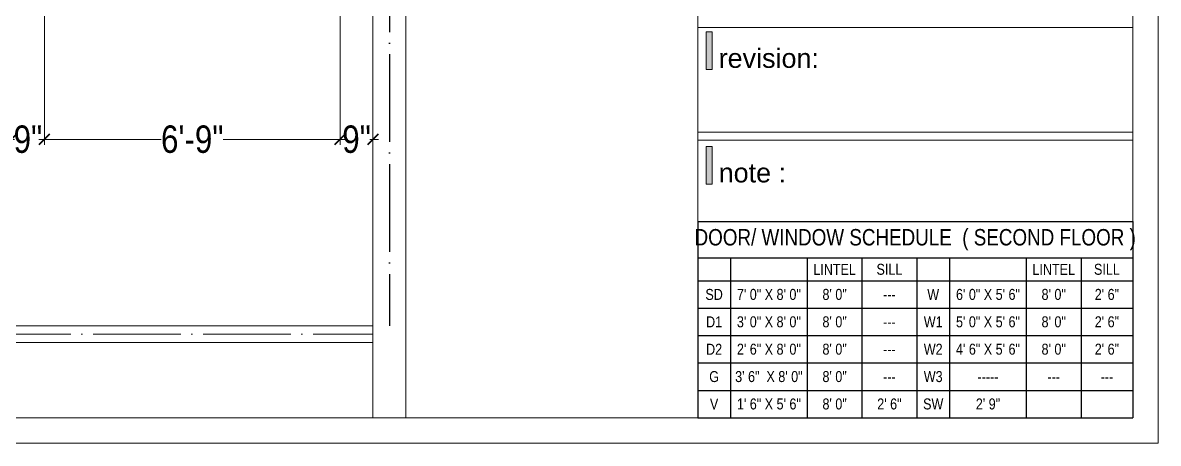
# Model space of a CAD drawing. Header units: millimetres. Extents: x 56222 to 162971, y -175692 to -121287.
# Drawn here: x 159646.5 to 159957.4, y -175332.2 to -175217 of the extents above; entities that cross this region are included whole.
import ezdxf

# ---------------------------------------------------------------- set-up
doc = ezdxf.new("R2010")
doc.units = ezdxf.units.MM
doc.header["$MEASUREMENT"] = 0
doc.header["$PDMODE"] = 35
doc.linetypes.add('ACAD_ISO04W100', pattern=[30, 24, -3, 0, -3])
doc.layers.get('Defpoints').update_dxf_attribs({"color": 220})
for name, color, linetype, lineweight in [('GROUND FLOOR', 7, 'Continuous', 9), ('X_PLOT', 1, 'Continuous', 9), ('X_SHEET', 7, 'Continuous', 9), ('XX~SLAB ( BEAM )~ ( DIM )', 7, 'Continuous', 9)]:
    doc.layers.add(name, color=color, linetype=linetype, lineweight=lineweight)
doc.styles.add("Cn_BT_0'-0", font='swissc.ttf')
doc.styles.add('Cn_BT_7½', font='swissc.ttf', dxfattribs={"height": 7.5})
doc.styles.get("Standard").update_dxf_attribs({"font": 'arial.ttf', "height": 6})
doc.dimstyles.new('Cn_BT_7½', dxfattribs={"dimtxt": 9, "dimasz": 3, "dimexe": 1.5, "dimexo": 0, "dimgap": 0.09, "dimtad": 0, "dimdec": 3, "dimzin": 3, "dimdsep": 46, "dimlunit": 4, "dimtxsty": 'Cn_BT_7½', "dimblk": 'ARCHTICK', "dimcen": 0.09, "dimdle": 1.5, "dimclrd": 251, "dimclre": 251, "dimclrt": 14, "dimadec": 0, "dimazin": 0, "dimtfac": 0.75, "dimtdec": 3, "dimtofl": 0, "dimtmove": 0, "dimatfit": 3, "dimfxl": 0, "dimtolj": 1, "dimtzin": 0, "dimlwd": 15, "dimlwe": 15, "dimarcsym": 0})

# ---------------------------------------------------------------- blocks, each defined once
blk = doc.blocks.new('*T275')
at = {"layer": 'X_SHEET', "color": 0, "lineweight": -2}
for p, q in [((0, 0), (9, 0)), ((0, 0), (0, -9.99)), ((9, 0), (30, 0)), ((30, 0), (45, 0)), ((45, 0), (60, 0)), ((60, 0), (69, 0)), ((69, 0), (90, 0)), ((90, 0), (105, 0)), ((105, 0), (119.14, 0)), ((119.14, 0), (119.14, -9.99)), ((0, -9.99), (9, -9.99)), ((0, -9.99), (0, -16.24)), ((9, -9.99), (30, -9.99)), ((9, -9.99), (9, -16.24)), ((30, -9.99), (45, -9.99)), ((30, -9.99), (30, -16.24)), ((45, -9.99), (60, -9.99)), ((45, -9.99), (45, -16.24)), ((60, -9.99), (69, -9.99)), ((60, -9.99), (60, -16.24)), ((69, -9.99), (90, -9.99)), ((69, -9.99), (69, -16.24)), ((90, -9.99), (105, -9.99)), ((90, -9.99), (90, -16.24)), ((105, -9.99), (119.14, -9.99)), ((105, -9.99), (105, -16.24)), ((119.14, -9.99), (119.14, -16.24)), ((0, -16.24), (9, -16.24)), ((0, -16.24), (0, -23.74)), ((9, -16.24), (30, -16.24)), ((9, -16.24), (9, -23.74)), ((30, -16.24), (45, -16.24)), ((30, -16.24), (30, -23.74)), ((45, -16.24), (60, -16.24)), ((45, -16.24), (45, -23.74)), ((60, -16.24), (69, -16.24)), ((60, -16.24), (60, -23.74)), ((69, -16.24), (90, -16.24)), ((69, -16.24), (69, -23.74)), ((90, -16.24), (105, -16.24)), ((90, -16.24), (90, -23.74)), ((105, -16.24), (119.14, -16.24)), ((105, -16.24), (105, -23.74)), ((119.14, -16.24), (119.14, -23.74)), ((0, -23.74), (9, -23.74)), ((0, -23.74), (0, -31.24)), ((9, -23.74), (30, -23.74)), ((9, -23.74), (9, -31.24)), ((30, -23.74), (45, -23.74)), ((30, -23.74), (30, -31.24)), ((45, -23.74), (60, -23.74)), ((45, -23.74), (45, -31.24)), ((60, -23.74), (69, -23.74)), ((60, -23.74), (60, -31.24)), ((69, -23.74), (90, -23.74)), ((69, -23.74), (69, -31.24)), ((90, -23.74), (105, -23.74)), ((90, -23.74), (90, -31.24)), ((105, -23.74), (119.14, -23.74)), ((105, -23.74), (105, -31.24)), ((119.14, -23.74), (119.14, -31.24)), ((0, -31.24), (9, -31.24)), ((0, -31.24), (0, -38.74)), ((9, -31.24), (30, -31.24)), ((9, -31.24), (9, -38.74)), ((30, -31.24), (45, -31.24)), ((30, -31.24), (30, -38.74)), ((45, -31.24), (60, -31.24)), ((45, -31.24), (45, -38.74)), ((60, -31.24), (69, -31.24)), ((60, -31.24), (60, -38.74)), ((69, -31.24), (90, -31.24)), ((69, -31.24), (69, -38.74)), ((90, -31.24), (105, -31.24)), ((90, -31.24), (90, -38.74)), ((105, -31.24), (119.14, -31.24)), ((105, -31.24), (105, -38.74)), ((119.14, -31.24), (119.14, -38.74)), ((0, -38.74), (9, -38.74)), ((0, -38.74), (0, -46.24)), ((9, -38.74), (30, -38.74)), ((9, -38.74), (9, -46.24)), ((30, -38.74), (45, -38.74)), ((30, -38.74), (30, -46.24)), ((45, -38.74), (60, -38.74)), ((45, -38.74), (45, -46.24)), ((60, -38.74), (69, -38.74)), ((60, -38.74), (60, -46.24)), ((69, -38.74), (90, -38.74)), ((69, -38.74), (69, -46.24)), ((90, -38.74), (105, -38.74)), ((90, -38.74), (90, -46.24)), ((105, -38.74), (119.14, -38.74)), ((105, -38.74), (105, -46.24)), ((119.14, -38.74), (119.14, -46.24)), ((0, -46.24), (9, -46.24)), ((0, -46.24), (0, -53.74)), ((9, -46.24), (30, -46.24)), ((9, -46.24), (9, -53.74)), ((30, -46.24), (45, -46.24)), ((30, -46.24), (30, -53.74)), ((45, -46.24), (60, -46.24)), ((45, -46.24), (45, -53.74)), ((60, -46.24), (69, -46.24)), ((60, -46.24), (60, -53.74)), ((69, -46.24), (90, -46.24)), ((69, -46.24), (69, -53.74)), ((90, -46.24), (105, -46.24)), ((90, -46.24), (90, -53.74)), ((105, -46.24), (119.14, -46.24)), ((105, -46.24), (105, -53.74)), ((119.14, -46.24), (119.14, -53.74)), ((0, -53.74), (9, -53.74)), ((9, -53.74), (30, -53.74)), ((30, -53.74), (45, -53.74)), ((45, -53.74), (60, -53.74)), ((60, -53.74), (69, -53.74)), ((69, -53.74), (90, -53.74)), ((90, -53.74), (105, -53.74)), ((105, -53.74), (119.14, -53.74))]:
    blk.add_line(p, q, dxfattribs=at)
at = {"layer": 'X_SHEET', "color": 0, "insert": (59.57, -4.99), "char_height": 4.5, "width": 118.3106, "attachment_point": 5, "style": "Cn_BT_0'-0"}
blk.add_mtext('DOOR/ WINDOW SCHEDULE  ( SECOND FLOOR )', dxfattribs=at)
at = {"layer": 'X_SHEET', "char_height": 3, "attachment_point": 5, "style": "Cn_BT_0'-0"}
for s, insert, width in [('LINTEL', (37.5, -13.11), 14.17), ('SILL', (52.5, -13.11), 14.17), ('LINTEL', (97.5, -13.11), 14.17), ('SILL', (112.07, -13.11), 13.3106), ('SD', (4.5, -19.99), 8.17), ('7\' 0" X 8\' 0"', (19.5, -19.99), 20.17), ('8\' 0"', (37.5, -19.99), 14.17), ('W', (64.5, -19.99), 8.17), ('6\' 0" X 5\' 6"', (79.5, -19.99), 20.17), ('8\' 0"', (97.5, -19.99), 14.17), ('2\' 6"', (112.07, -19.99), 13.3106), ('---', (52.5, -19.99), 14.17), ('D1', (4.5, -27.49), 8.17), ('3\' 0" X 8\' 0"', (19.5, -27.49), 20.17), ('8\' 0"', (37.5, -27.49), 14.17), ('---', (52.5, -27.49), 14.17), ('W1', (64.5, -27.49), 8.17), ('5\' 0" X 5\' 6"', (79.5, -27.49), 20.17), ('8\' 0"', (97.5, -27.49), 14.17), ('2\' 6"', (112.07, -27.49), 13.3106), ('D2', (4.5, -34.99), 8.17), ('2\' 6" X 8\' 0"', (19.5, -34.99), 20.17), ('8\' 0"', (37.5, -34.99), 14.17), ('W2', (64.5, -34.99), 8.17), ('4\' 6" X 5\' 6"', (79.5, -34.99), 20.17), ('8\' 0"', (97.5, -34.99), 14.17), ('2\' 6"', (112.07, -34.99), 13.3106), ('---', (52.5, -34.99), 14.17), ('G', (4.5, -42.49), 8.17), ('3\' 6"  X 8\' 0"', (19.5, -42.49), 20.17), ('8\' 0"', (37.5, -42.49), 14.17), ('---', (52.5, -42.49), 14.17), ('W3', (64.5, -42.49), 8.17), ('-----', (79.5, -42.49), 20.17), ('---', (97.5, -42.49), 14.17), ('---', (112.07, -42.49), 13.3106), ('V', (4.5, -49.99), 8.17), ('1\' 6" X 5\' 6"', (19.5, -49.99), 20.17), ('8\' 0"', (37.5, -49.99), 14.17), ('2\' 6"', (52.5, -49.99), 14.17), ('SW', (64.5, -49.99), 8.17), ('2\' 9"', (79.5, -49.99), 20.17)]:
    blk.add_mtext(s, dxfattribs=dict(at, insert=insert, width=width))
blk = doc.blocks.new('_ArchTick')
at = {"color": 0, "linetype": 'ByBlock', "const_width": 0.15}
blk.add_lwpolyline([(-0.5, -0.5), (0.5, 0.5)], dxfattribs=at)
blk = doc.blocks.new('*D289')
at = {"layer": 'Defpoints', "color": 0, "transparency": 16777216}
for p in [(159643.38, -175187.81), (159652.38, -175187.81), (159652.38, -175248.94)]:
    blk.add_point(p, dxfattribs=at)
at = {"layer": 'XX~SLAB ( BEAM )~ ( DIM )', "color": 251, "lineweight": 15, "transparency": 16777216}
for p, q in [((159643.38, -175187.81), (159643.38, -175250.44)), ((159652.38, -175187.81), (159652.38, -175250.44)), ((159641.88, -175248.94), (159644.22, -175248.94)), ((159653.88, -175248.94), (159651.53, -175248.94))]:
    blk.add_line(p, q, dxfattribs=at)
at = {"layer": 'XX~SLAB ( BEAM )~ ( DIM )', "color": 251, "lineweight": 15, "transparency": 16777216, "xscale": 3, "yscale": 3, "zscale": 3, "rotation": 180}
blk.add_blockref('_ArchTick', (159643.38, -175248.94), dxfattribs=at)
at = {"layer": 'XX~SLAB ( BEAM )~ ( DIM )', "color": 251, "lineweight": 15, "transparency": 16777216, "xscale": 3, "yscale": 3, "zscale": 3}
blk.add_blockref('_ArchTick', (159652.38, -175248.94), dxfattribs=at)
at = {"layer": 'XX~SLAB ( BEAM )~ ( DIM )', "color": 14, "transparency": 16777216, "insert": (159647.88, -175248.94), "char_height": 7.5, "attachment_point": 5, "style": 'Cn_BT_7½'}
blk.add_mtext('\\A1;9"', dxfattribs=at)
blk = doc.blocks.new('*D288')
at = {"layer": 'Defpoints', "color": 0, "transparency": 16777216}
for p in [(159652.38, -175187.81), (159733.38, -175187.81), (159733.38, -175248.94)]:
    blk.add_point(p, dxfattribs=at)
at = {"layer": 'XX~SLAB ( BEAM )~ ( DIM )', "color": 251, "lineweight": 15, "transparency": 16777216}
for p, q in [((159652.38, -175187.81), (159652.38, -175250.44)), ((159733.38, -175187.81), (159733.38, -175250.44)), ((159650.88, -175248.94), (159684.36, -175248.94)), ((159734.88, -175248.94), (159701.39, -175248.94))]:
    blk.add_line(p, q, dxfattribs=at)
at = {"layer": 'XX~SLAB ( BEAM )~ ( DIM )', "color": 251, "lineweight": 15, "transparency": 16777216, "xscale": 3, "yscale": 3, "zscale": 3, "rotation": 180}
blk.add_blockref('_ArchTick', (159652.38, -175248.94), dxfattribs=at)
at = {"layer": 'XX~SLAB ( BEAM )~ ( DIM )', "color": 251, "lineweight": 15, "transparency": 16777216, "xscale": 3, "yscale": 3, "zscale": 3}
blk.add_blockref('_ArchTick', (159733.38, -175248.94), dxfattribs=at)
at = {"layer": 'XX~SLAB ( BEAM )~ ( DIM )', "color": 14, "transparency": 16777216, "insert": (159692.88, -175248.94), "char_height": 7.5, "attachment_point": 5, "style": 'Cn_BT_7½'}
blk.add_mtext('\\A1;6\'-9"', dxfattribs=at)
blk = doc.blocks.new('*D287')
at = {"layer": 'Defpoints', "color": 0, "transparency": 16777216}
for p in [(159733.38, -175187.81), (159742.38, -175187.81), (159742.38, -175248.94)]:
    blk.add_point(p, dxfattribs=at)
at = {"layer": 'XX~SLAB ( BEAM )~ ( DIM )', "color": 251, "lineweight": 15, "transparency": 16777216}
for p, q in [((159733.38, -175187.81), (159733.38, -175250.44)), ((159742.38, -175187.81), (159742.38, -175250.44)), ((159731.88, -175248.94), (159734.22, -175248.94)), ((159743.88, -175248.94), (159741.53, -175248.94))]:
    blk.add_line(p, q, dxfattribs=at)
at = {"layer": 'XX~SLAB ( BEAM )~ ( DIM )', "color": 251, "lineweight": 15, "transparency": 16777216, "xscale": 3, "yscale": 3, "zscale": 3, "rotation": 180}
blk.add_blockref('_ArchTick', (159733.38, -175248.94), dxfattribs=at)
at = {"layer": 'XX~SLAB ( BEAM )~ ( DIM )', "color": 251, "lineweight": 15, "transparency": 16777216, "xscale": 3, "yscale": 3, "zscale": 3}
blk.add_blockref('_ArchTick', (159742.38, -175248.94), dxfattribs=at)
at = {"layer": 'XX~SLAB ( BEAM )~ ( DIM )', "color": 14, "transparency": 16777216, "insert": (159737.88, -175248.94), "char_height": 7.5, "attachment_point": 5, "style": 'Cn_BT_7½'}
blk.add_mtext('\\A1;9"', dxfattribs=at)

msp = doc.modelspace()

# ---------------------------------------------------------------- hatches: boundary and pattern name
at = {"layer": 'X_SHEET', "ltscale": 0.25}
h = msp.add_hatch(color=0, dxfattribs=at)
h.dxf.hatch_style = 1
h.paths.add_polyline_path([(159835.2441, -175219.53521), (159833.64204, -175219.53521), (159833.64204, -175229.83942), (159835.2441, -175229.83942)])
h = msp.add_hatch(color=0, dxfattribs=at)
h.dxf.hatch_style = 1
h.paths.add_polyline_path([(159835.24401, -175250.90816), (159833.64195, -175250.90816), (159833.64195, -175261.21237), (159835.24401, -175261.21237)])

# ---------------------------------------------------------------- linework, layer by layer
at = {"layer": 'GROUND FLOOR'}
for p, q in [((159742.3762, -174804.25648), (159742.3762, -175325.18929)), ((159751.37621, -174804.25648), (159751.37621, -175325.18929)), ((159742.37621, -175187.80534), (159742.37621, -175325.18929)), ((159246.62621, -175300.05534), (159742.37621, -175300.05534)), ((159242.12621, -175304.55534), (159742.37621, -175304.55534))]:
    msp.add_line(p, q, dxfattribs=at)
at = {"layer": 'GROUND FLOOR', "color": 1, "linetype": 'ACAD_ISO04W100'}
msp.add_lwpolyline([(159742.3762, -174839.80534), (159244.37621, -174839.80534), (159244.37621, -175302.30534), (159742.37621, -175302.30534)], dxfattribs=at)
at = {"layer": 'X_PLOT', "linetype": 'ACAD_ISO04W100', "lineweight": 30}
msp.add_line((159746.8762, -174804.25648), (159746.8762, -175300.05534), dxfattribs=at)
at = {"layer": 'X_SHEET'}
for points in [[(159957.43786, -175332.18929), (159190.28949, -175332.18929), (159190.28949, -174797.25648), (159957.43786, -174797.25648)], [(159950.43786, -175325.18929), (159197.28949, -175325.18929), (159197.28949, -174804.25648), (159950.43786, -174804.25648)], [(159831.29726, -174804.25648), (159950.43782, -174804.25648), (159950.43794, -175325.18929), (159831.29738, -175325.18929)], [(159831.29726, -175218.30076), (159950.43787, -175218.30076), (159950.43787, -175246.97417), (159831.29726, -175246.97417)], [(159950.43778, -175249.18173), (159831.29726, -175249.18173), (159831.29744, -175325.18929), (159950.438, -175325.18929)]]:
    msp.add_lwpolyline(points, close=True, dxfattribs=at)
at = {"layer": 'X_SHEET', "color": 0, "ltscale": 0.25}
for points in [[(159833.64204, -175219.53521), (159835.2441, -175219.53521), (159835.2441, -175229.83942), (159833.64204, -175229.83942)], [(159833.64195, -175250.90816), (159835.24401, -175250.90816), (159835.24401, -175261.21237), (159833.64195, -175261.21237)]]:
    msp.add_lwpolyline(points, close=True, dxfattribs=at)

# ---------------------------------------------------------------- block references
msp.add_blockref('*T275', (159831.29746, -175271.44499))

# ---------------------------------------------------------------- texts
at = {"layer": 'X_SHEET', "color": 29, "ltscale": 0.25, "char_height": 5.2801729, "attachment_point": 1}
for s, insert in [('{\\C0;revision:}', (159837.04553, -175224.08342)), ('{\\C0;note :}', (159837.04544, -175255.45636))]:
    msp.add_mtext(s, dxfattribs=dict(at, insert=insert))

# ---------------------------------------------------------------- dimensions: what is measured, and where the dimension line sits
at = {"layer": 'XX~SLAB ( BEAM )~ ( DIM )'}
for base, p1, p2, picture, middle in [((159652.3762, -175248.93682), (159643.3762, -175187.80535), (159652.3762, -175187.80535), '*D289', (159647.8762, -175248.93682)), ((159733.37621, -175248.93682), (159652.3762, -175187.80535), (159733.37621, -175187.80535), '*D288', (159692.87621, -175248.93682)), ((159742.3762, -175248.93682), (159733.37621, -175187.80535), (159742.3762, -175187.80535), '*D287', (159737.87621, -175248.93682))]:
    dim = msp.add_linear_dim(base=base, p1=p1, p2=p2, dimstyle='Cn_BT_7½', override={"dimtmove": 1}, dxfattribs=at)
    dim.commit()
    dim.dimension.update_dxf_attribs({"geometry": picture, "text_midpoint": middle})

doc.saveas('drawing.dxf')
